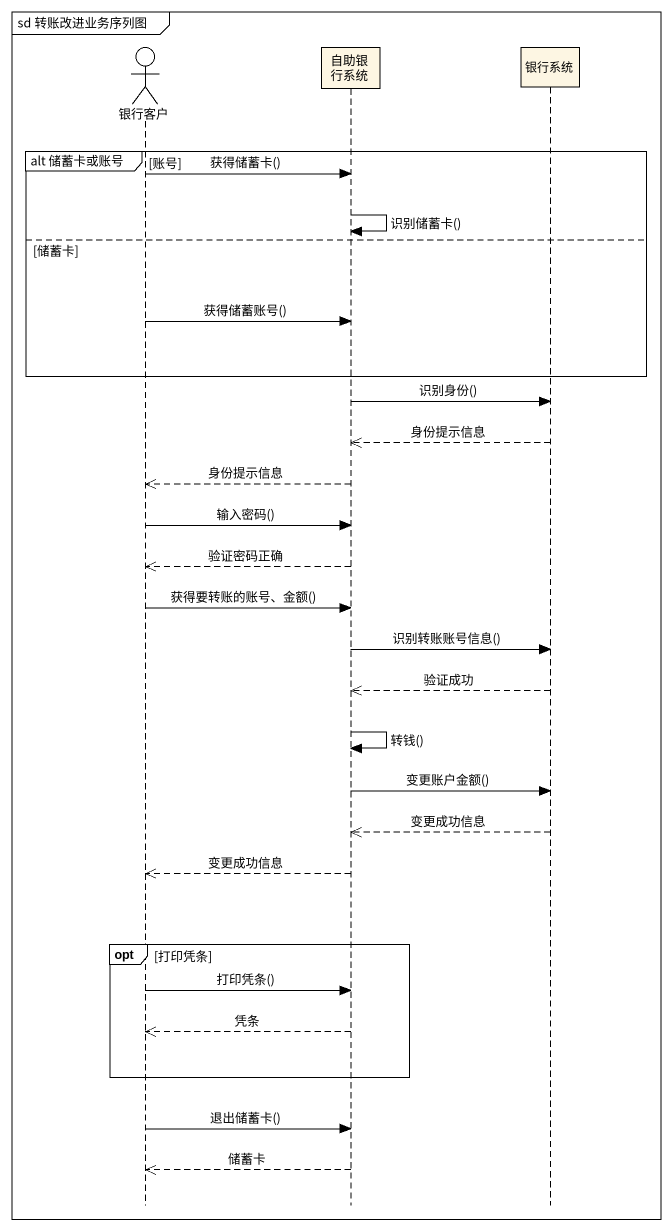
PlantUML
@startuml
mainframe sd 转账改进业务序列图
hide footbox
actor 银行客户
participant 自助银行系统
participant 银行系统

group alt 储蓄卡或账号 [账号]
  银行客户 -> 自助银行系统 : 获得储蓄卡()
  自助银行系统 -> 自助银行系统 : 识别储蓄卡()
else 储蓄卡
  银行客户 -> 自助银行系统 : 获得储蓄账号()
end
自助银行系统 -> 银行系统 : 识别身份()
银行系统 -->> 自助银行系统 : 身份提示信息
自助银行系统 -->> 银行客户 : 身份提示信息
银行客户 -> 自助银行系统 : 输入密码()
自助银行系统 -->> 银行客户 : 验证密码正确
银行客户 -> 自助银行系统 : 获得要转账的账号、金额()
自助银行系统 -> 银行系统 : 识别转账账号信息()
银行系统 -->> 自助银行系统 : 验证成功
自助银行系统 -> 自助银行系统 : 转钱()
自助银行系统 -> 银行系统 : 变更账户金额()
银行系统 -->> 自助银行系统 : 变更成功信息
自助银行系统 -->> 银行客户 : 变更成功信息
opt 打印凭条
  银行客户 -> 自助银行系统 : 打印凭条()
  自助银行系统 -->> 银行客户 : 凭条
end
银行客户 -> 自助银行系统 : 退出储蓄卡()
自助银行系统 -->> 银行客户 : 储蓄卡
@enduml
